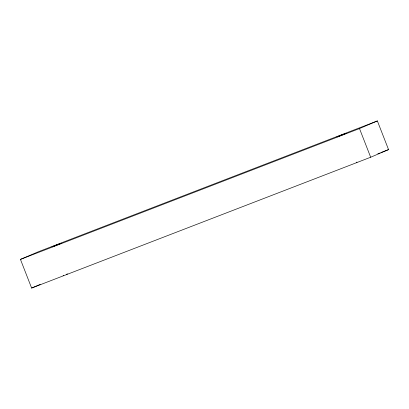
<?xml version="1.0" encoding="UTF-8"?>
<svg xmlns="http://www.w3.org/2000/svg" width="409" height="409" viewBox="0 0 409 409"><rect width="100%" height="100%" fill="white"/><g stroke="black" fill="none" stroke-linecap="round" stroke-linejoin="round"><path stroke-width="0.61" d="M20.45 259.393L38.328 251.765L377.369 120.936L388.55 149.607L370.672 157.235L31.631 288.064L20.45 259.393L359.491 128.564L377.369 120.936M31.631 288.064L40.281 284.373M66.324 274.373L67.546 273.897M377.824 153.748L379.613 153.058M380.805 152.598L388.55 149.607M356.285 162.368L356.985 162.107M63.134 275.574L63.548 275.426M359.491 128.564L370.672 157.235M52.091 246.816L61.406 243.207L52.091 246.816M337.006 136.872L346.316 133.262L337.006 136.872"/></g></svg>
